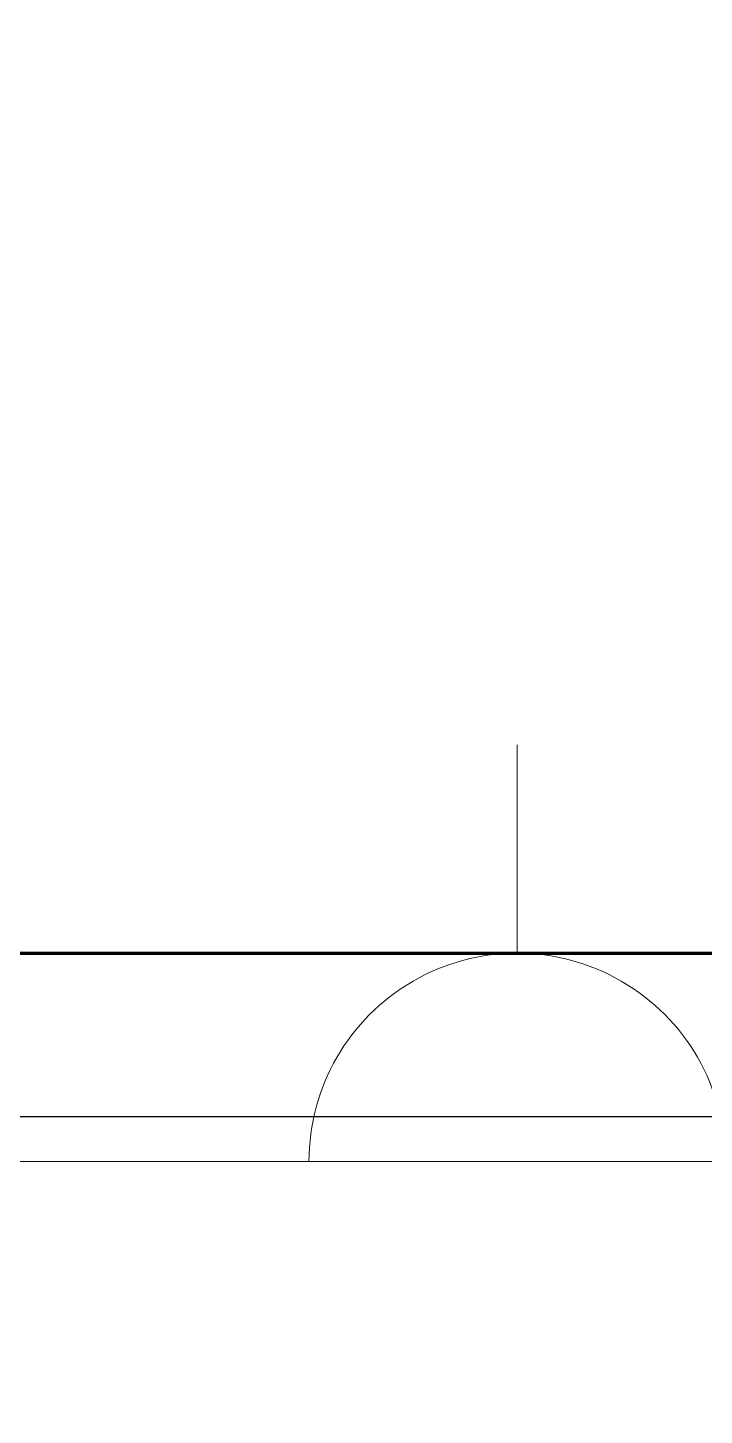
# Model space of a CAD drawing. Header units: metres. Extents: x 75097 to 220695, y -1557923 to -1361206.
# Drawn here: x 154817 to 155417, y -1411753 to -1410523 of the extents above; entities that cross this region are included whole.
import ezdxf

# ---------------------------------------------------------------- set-up
doc = ezdxf.new("R2010")
doc.units = ezdxf.units.M
doc.layers.get('0').update_dxf_attribs({"lineweight": 0})
doc.layers.add('A-100 - Copy$0$axes', color=8, linetype='Continuous')
doc.layers.add('A-100 - Copy$0$Walls', color=8, linetype='Continuous', lineweight=0)
doc.layers.add('E-POWR', color=7, linetype='Continuous', lineweight=9, true_color=0x4e7e3e)
doc.layers.add('REV 01', color=7, linetype='Continuous', lineweight=0, true_color=0xe41b4d)

# ---------------------------------------------------------------- blocks, each defined once
blk = doc.blocks.new('NORMAL SOCKET')
at = {"layer": 'E-POWR'}
for p, q in [((0, 307.7), (0, 615.4)), ((-307.7, 0), (307.7, 0))]:
    blk.add_line(p, q, dxfattribs=at)
blk.add_ellipse((0, 0), major_axis=(32.8, 305.9), ratio=1, start_param=4.81904, end_param=7.960633, dxfattribs=at)
blk = doc.blocks.new('A-100 - Copy')
at = {"layer": 'A-100 - Copy$0$axes'}
blk.add_line((178940.3, -1411488.2, 2.4), (95846.6, -1411488.2, 2.4), dxfattribs=at)
at = {"layer": 'A-100 - Copy$0$Walls'}
blk.add_line((155841.2, -1411527.7, 0), (154251.2, -1411527.7, 0), dxfattribs=at)

msp = doc.modelspace()

# ---------------------------------------------------------------- linework, layer by layer
at = {"layer": 'E-POWR', "const_width": 3, "elevation": 0}
msp.add_lwpolyline([(150715, -1410305.1), (152865.9, -1410305.1), (152865.9, -1407415.2), (153000.3, -1407414.2), (159128.7, -1407414.2), (159128.7, -1411343.1), (146081, -1411343.1), (145053.3, -1411343.5)], dxfattribs=at)

# ---------------------------------------------------------------- block references
at = {"layer": 'E-POWR', "color": 85, "xscale": -0.6, "yscale": 0.6, "zscale": 0.6}
msp.add_blockref('NORMAL SOCKET', (155250.9, -1411527.7, 0), dxfattribs=at)

# ---------------------------------------------------------------- next in the draw order: block references
msp.add_blockref('A-100 - Copy', (0, 0))

# ---------------------------------------------------------------- next in the draw order: linework, layer by layer
at = {"layer": 'REV 01', "color": 3, "elevation": 0}
msp.add_lwpolyline([(154069.5, -1407269.5, 0, 132.5, -0.520567), (155394.4, -1407269.3, 0, 132.5, -0.520567), (156719.3, -1407269.2, 0, 132.5, -0.520567), (158044.2, -1407269.1, 0, 132.5, -0.520567), (158756.8, -1407880.1, 0, 132.5, -0.520567), (158754, -1409205, 0, 132.5, -0.520567), (158751.3, -1410530, 0, 132.5, -0.520567), (158645.9, -1411752, 0, 132.5, -0.520567), (157321, -1411752.2, 0, 132.5, -0.520567), (155996, -1411752.3, 0, 132.5, -0.520567), (154671.1, -1411752.4, 0, 132.5, -0.520567)], format="xyseb", dxfattribs=at)

doc.saveas('drawing.dxf')
